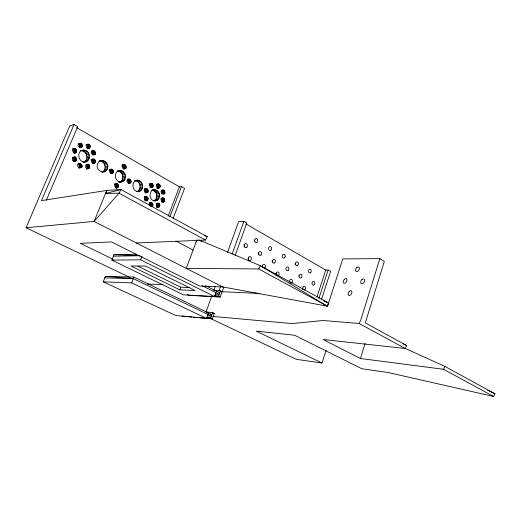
<?xml version="1.0" encoding="UTF-8"?>
<svg xmlns="http://www.w3.org/2000/svg" width="521" height="521" viewBox="0 0 521 521"><rect width="100%" height="100%" fill="white"/><g stroke="black" fill="none" stroke-linecap="round" stroke-linejoin="round"><path stroke-width="0.78" d="M101.875 172.301C107.528 170.198 105.255 160.748 99.368 161.028M107.717 167.534C109.351 160.774 98.156 157.427 97.264 164.981C95.617 171.754 106.838 175.095 107.717 167.534L105.144 168.062M113.057 172.744L110.465 173.239L110.752 171.142L109.723 169.885L112.315 169.371C117.316 177.733 103.425 170.334 112.315 169.371M115.03 183.867C117.14 182.682 119.478 185.352 118.059 187.234L115.447 187.651L115.74 185.561L114.229 184.128M122.285 181.679L119.667 182.122C125.131 180.019 123.008 170.758 117.232 171.025C126.877 167.176 128.707 184.082 118.339 182.05M125.763 168.185L123.125 168.7L123.412 166.629L122.402 165.378L125.033 164.844C129.944 173.128 116.32 165.776 125.033 164.844M130.66 182.545L128.016 182.982L128.296 180.911L127.293 179.68L129.944 179.224C134.815 187.423 121.295 180.246 129.944 179.224M139.635 191.285L136.958 191.669C142.246 189.566 140.266 180.487 134.594 180.748C142.949 176.769 146.219 192.229 137.036 191.754M144.643 196.775C146.733 195.655 149.013 198.195 147.638 200.071L144.936 200.409L145.216 198.364L144.239 197.166M147.782 192.073L145.079 192.451L145.352 190.412L144.376 189.201L147.078 188.804C151.826 196.84 138.658 189.885 147.078 188.804M152.757 205.626L150.035 205.932L150.061 204.349L149.097 203.157L151.813 202.838C153.233 203.607 153.291 206.023 151.748 206.687M152.835 186.844L150.12 187.254L150.504 185.75L149.833 184.317L152.549 183.9C155.31 192.9 144.154 182.448 152.549 183.9M153.773 200.95C158.358 199.022 157.472 191.428 152.738 190.302L155.466 189.918C161.458 191.148 160.527 201.959 154.008 200.806C147.964 199.608 148.908 188.7 155.466 189.918M159.459 206.57L156.723 206.87L156.99 204.844L156.033 203.659L158.768 203.346C161.002 204.642 159.406 208.153 156.88 207.43M159.784 187.449L157.049 187.847L157.316 185.828L156.365 184.629L159.1 184.213C161.328 185.541 159.732 188.98 157.205 188.335M161.334 202.018L162.038 200.709L161.386 198.761L164.141 198.416C166.857 207.293 155.89 197.088 164.141 198.416M164.558 193.447L161.803 193.812L162.07 191.8L161.126 190.608L163.874 190.224C168.498 198.136 155.681 191.305 163.874 190.224M76.112 160.742C67.072 163.268 77.232 150.849 76.112 160.742L73.65 161.321L73.962 159.166L72.347 157.655M76.268 152.275L73.806 152.894L74.112 150.745L72.504 149.221L74.965 148.576C77.603 149.221 77.023 153.461 74.177 153.187M78.704 168.179C80.175 167.111 79.524 164.558 77.798 164.167L80.28 163.614C87.352 170.634 71.644 167.117 80.28 163.614M81.947 146.915L79.466 147.567L79.772 145.424L78.176 143.9L80.651 143.229C87.717 150.348 72.022 146.616 80.651 143.229M83.555 162.194C89.41 160.09 86.981 150.439 80.983 150.732C90.133 146.694 93.116 163.066 82.806 162.305M89.371 168.029C80.508 170.575 90.472 158.247 89.371 168.029L86.857 168.563L87.163 166.427L85.581 164.942M89.736 147.795L87.228 148.439L87.528 146.31L86.46 145.007L88.967 144.343C91.338 145.678 89.82 149.306 87.124 148.804M94.933 162.656L92.399 163.216L92.699 161.093L91.637 159.804L94.164 159.231C96.287 160.338 95.33 163.855 92.829 163.542M95.082 154.314L92.549 154.913L92.849 152.796L91.286 151.298L93.813 150.673C100.742 157.681 85.353 154.073 93.813 150.673M405.169 348.386L444.947 366.452L494.95 393.785L493.641 396.474L443.553 369.291L360.447 358.507L365.104 343.346M360.447 358.507L323.059 339.51L405.214 348.484L406.68 345.527L365.306 322.909L384.322 261.412L379.855 258.631L360.662 320.369L359.112 323.463L322.909 320.506L292.092 323.58L212.75 316.423M210.562 318.487L296.254 359.321L322.004 363.02L326.139 350.034M327.65 305.807L342.785 258.904L379.855 258.631M321.555 299.288L330.601 271.48L328.152 270.06L325.768 270.041L245.899 223.945M316.944 297.042L325.768 270.041M318.917 298.37L328.152 270.06M218.976 290.783L220.35 286.967M232.125 254.15L243.906 221.327L246.772 222.981L235.056 255.739M193.271 317.061L212.353 318.865L214.313 313.388L212.633 312.58L210.666 318.064L206.7 317.693M187.313 294.534L188.928 295.322L220.149 297.074L222.083 291.675L220.422 290.842L218.488 296.247L214.489 296.026M221.972 292.294L223.88 286.967M206.082 311.871L211.865 295.824M213.792 290.477L215.173 286.654M227.573 252.268L238.592 221.699L243.906 221.327M210.328 314.326L211.923 314.567L133.943 277.094L105.398 276.358L103.236 281.815L175.72 315.518L206.563 318.442L208.543 312.939L206.954 312.808M136.437 254.255L114.001 254.697L111.859 260.083L183.379 294.814L214.437 296.547L216.391 291.122M196.847 239.94L186.264 268.387L258.676 268.94L327.201 306.133L328.725 303.092L260.318 265.703L198.983 239.894M179.778 289.832L195.134 290.555L145.554 266.049L130.966 265.997L179.778 289.832L180.748 287.208L189.651 287.585M169.905 216.782L181.497 186.564L184.59 188.355L173.057 218.52M168.14 216.208L179.413 186.863L181.497 186.564M103.236 281.815L131.696 282.89L133.943 277.094M111.859 260.083L140.631 259.836L141.972 256.384M136.398 242.981L205.482 240.07L207.215 236.684L120.931 189.527L106.746 190.445L94.112 221.432L26.05 227.749L69.749 125.88L74.021 124.526L77.707 126.649L46.304 200.344M74.021 124.526L41.478 200.618L106.746 190.445M443.553 369.291L444.947 366.452M258.676 268.94L260.318 265.703L327.201 306.133L222.675 286.941L199.751 286.055L111.481 241.9L80.358 243.353L113.044 259.263M196.039 242.102L197.127 239.973M205.482 240.07L119.049 193.154L105.489 193.512L107.072 190.471M145.997 196.593C142.604 197.042 145.281 202.799 147.638 200.071M116.333 183.653C112.77 184.082 115.603 190.022 118.059 187.234M304.648 290.093L304.967 289.845A1.921 1.465 -88.1 0 0 305.547 288.113L305.286 287.214A1.81 1.381 -88.1 0 0 303.997 286.504L303.313 286.882M284.551 257.758L283.841 258.123A1.843 1.439 89.3 0 1 282.499 257.367L282.226 256.443A1.954 1.524 89.3 0 1 282.825 254.684L283.541 254.326A1.843 1.439 89.3 0 1 284.883 255.088L285.15 256.006M264.486 268.152L264.831 267.905A1.993 1.583 -89.8 0 0 265.456 266.114L265.176 265.176A1.876 1.491 -89.8 0 0 263.782 264.414L263.046 264.792A1.993 1.583 -89.8 0 0 262.421 266.583L262.701 267.52M248.888 257.022L249.644 256.645A1.902 1.53 89.5 0 1 251.07 257.426L251.363 258.377A2.019 1.622 89.5 0 1 250.725 260.187L249.969 260.565A1.902 1.53 89.5 0 1 248.537 259.784L248.243 258.833M83.471 150.1C75.415 150.641 78.651 164.108 86.056 161.627M277.81 275.772L278.533 275.394A1.967 1.543 -89.2 0 0 279.139 273.616L278.859 272.698A1.85 1.452 -89.2 0 0 277.504 271.955L276.788 272.327A1.967 1.543 -89.2 0 0 276.176 274.105L276.456 275.029M255.993 238.651L255.244 239.015A2.006 1.602 87.8 0 0 254.613 240.806L254.899 241.751A1.889 1.511 87.8 0 0 256.312 242.552L257.061 242.187A2.006 1.602 87.8 0 0 257.693 240.402L257.407 239.452M78.261 143.672L80.117 143.171M78.684 144.109L81.165 143.438M79.14 144.447L81.628 143.783M79.511 144.897L81.999 144.232M79.772 145.424L82.253 144.76M79.895 145.991L82.383 145.333M86.675 144.408L88.967 144.343M85.952 144.799L88.459 144.135M79.889 146.564L82.37 145.906M72.582 148.999L74.965 148.576M79.739 147.098L82.227 146.447M86.909 145.339L89.423 144.682M73.025 149.429L75.486 148.785M87.274 145.789L89.788 145.131M79.7 147.762L81.563 147.28M73.481 149.768L75.949 149.13M87.528 146.31L90.042 145.659M73.858 150.217L76.32 149.579M87.652 146.87L90.166 146.225M74.112 150.745L76.58 150.107M87.645 147.443L90.159 146.792M105.489 193.512L120.931 189.527L119.049 193.154L94.112 221.432L222.675 286.941M74.242 151.311L76.711 150.68M87.495 147.977L90.009 147.332M74.236 151.885L76.698 151.259M87.476 148.635L89.358 148.159M80.846 150.66L82.09 150.348M74.086 152.425L76.548 151.8M82.396 150.888L84.89 150.256M74.034 153.102L75.884 152.64M83.757 151.429L86.258 150.803M84.962 152.327L87.469 151.702M91.396 151.083L93.292 150.615M91.787 151.5L94.321 150.882M92.237 151.832L94.77 151.214M85.939 153.506L88.446 152.894M92.601 152.275L95.128 151.657M72.426 157.446L74.269 157.003M72.966 157.505L74.809 157.055M92.849 152.796L95.382 152.178M72.868 157.856L75.33 157.264M86.616 154.893L89.13 154.288M92.979 153.356L95.512 152.744M73.324 158.195L75.792 157.596M92.966 153.923L95.499 153.311M73.702 158.638L76.164 158.045M92.823 154.457L95.356 153.851M73.962 159.166L76.424 158.573M86.955 156.398L89.462 155.805M93.441 154.978L94.705 154.678M74.086 159.732L76.554 159.146M74.08 160.305L76.541 159.726M73.93 160.846L76.392 160.273M86.929 157.915L89.436 157.329M73.878 161.543L75.727 161.113M73.5 161.738L75.252 161.354M158.768 203.346C155.909 202.011 155.291 207.456 158.247 207.28M86.538 159.341L89.045 158.762M151.813 202.838C150.263 201.953 148.726 203.932 149.371 205.391M85.809 160.585L88.316 160.012M91.247 159.406L94.164 159.231M91.136 159.608L93.663 159.029M84.793 161.556L87.3 160.989M92.087 160.136L94.614 159.563M92.451 160.572L94.978 160.006M77.883 163.978L79.746 163.555M78.313 164.369L80.794 163.809M92.699 161.093L95.232 160.527M78.769 164.701L81.25 164.148M92.823 161.653L95.356 161.087M79.14 165.144L81.621 164.59M92.816 162.22L95.35 161.653M99.309 160.996L101.927 160.461M79.4 165.665L81.882 165.118M92.673 162.754L95.2 162.194M100.742 161.171L103.301 160.605M86.31 164.616L87.561 164.336M79.524 166.232L82.012 165.685M86.212 164.805L88.088 164.389M93.292 163.301L94.555 163.021M86.089 165.137L88.596 164.59M102.064 161.692L104.63 161.132M79.518 166.805L81.999 166.258M86.545 165.47L89.052 164.923M79.368 167.339L81.849 166.805M86.909 165.906L89.417 165.365M79.088 167.814L81.576 167.274M103.236 162.565L105.802 162.011M159.1 184.213C156.228 182.832 155.629 188.283 158.573 188.14M79.329 168.049L81.191 167.645M87.163 166.427L89.671 165.886M87.287 166.987L89.801 166.453M104.18 163.724L106.753 163.171M87.274 167.56L89.788 167.02M87.131 168.094L89.645 167.56M86.479 168.928L88.987 168.4M104.845 165.085L107.417 164.545M86.642 169.038L88.524 168.641M137.264 180.305C130.686 180.904 131.976 191.956 138.378 191.559M105.17 166.564L107.743 166.03M122.083 165.001L124.057 164.603M121.927 165.183L124.552 164.656M122.826 165.698L125.463 165.17M104.767 169.468L107.339 168.954M123.171 166.127L125.808 165.6M123.412 166.629L126.049 166.101M110.022 169.384L111.312 169.13M104.057 170.699L106.629 170.191M109.879 169.566L111.82 169.182M123.529 167.176L126.167 166.655M110.159 170.204L112.751 169.696M103.073 171.663L105.639 171.162M123.523 167.729L126.16 167.208M119.85 170.523C113.747 170.999 114.027 180.689 119.648 181.829M102.513 172.177L104.434 171.8M110.511 170.634L113.103 170.126M123.386 168.25L126.017 167.729M110.752 171.142L113.35 170.641M123.425 168.928L125.398 168.543M123.646 169.038L124.962 168.778M110.875 171.696L113.467 171.194M110.862 172.256L113.461 171.754M118.567 171.155L121.191 170.654M110.726 172.783L113.317 172.282M119.85 171.663L122.474 171.168M110.745 173.48L112.686 173.109M94.093 163.262C91.351 164.18 90.172 159.192 93.135 158.977M110.452 173.695L112.243 173.35M120.989 172.516L123.62 172.021M121.914 173.649L124.539 173.161M122.552 174.984L125.183 174.509M122.871 176.443L125.502 175.968M88.896 148.394C86.141 149.286 84.93 144.278 87.932 144.076M75.408 152.881C72.601 153.806 71.357 148.719 74.425 148.518M122.845 177.915L125.476 177.453M122.474 179.309L125.105 178.853M127.17 179.322L128.974 178.996M127.482 179.38L129.469 179.042M121.79 180.526L124.421 180.077M127.717 179.992L130.367 179.543M120.833 181.484L123.457 181.041M128.062 180.416L130.706 179.966M128.296 180.911L130.947 180.468M128.413 181.458L131.064 181.015M114.88 184.024L116.834 183.698M128.407 182.005L131.058 181.569M114.718 184.317L117.323 183.88M135.896 180.865L138.566 180.422M115.148 184.629L117.753 184.2M128.27 182.526L130.921 182.09M137.14 181.354L139.817 180.917M115.493 185.053L118.104 184.629M128.322 183.229L130.309 182.904M128.55 183.359L129.872 183.145M115.74 185.561L118.352 185.131M138.247 182.181L140.93 181.751M115.857 186.108L118.469 185.684M115.851 186.661L118.462 186.244M139.14 183.294L141.829 182.864M115.708 187.189L118.319 186.772M115.74 187.912L117.694 187.599M115.949 188.048L117.251 187.847M139.765 184.61L142.454 184.187M149.651 183.724L151.683 183.405M150.107 183.906L152.145 183.587M140.077 186.043L142.761 185.626M150.165 184.727L152.881 184.31M150.393 185.222L153.109 184.805M156.346 184.297L158.176 183.985M156.593 184.343L158.644 184.03M150.504 185.75L153.226 185.339M140.051 187.495L142.734 187.091M156.762 184.929L159.504 184.519M150.497 186.29L153.22 185.88M157.088 185.339L159.83 184.929M150.367 186.805L153.083 186.394M157.316 185.828L160.058 185.417M139.693 188.876L142.376 188.472M157.427 186.355L160.168 185.951M150.458 187.501L152.497 187.202M150.041 187.736L152.073 187.436M144.786 188.784L146.134 188.582M157.42 186.896L160.162 186.492M144.591 188.921L146.616 188.622M139.022 190.08L141.712 189.683M157.29 187.404L160.032 187M144.786 189.507L147.489 189.11M157.394 188.101L159.446 187.801M145.118 189.918L147.821 189.527M138.091 191.031L140.774 190.64M156.984 188.335L159.035 188.035M145.352 190.412L148.055 190.022M145.463 190.946L148.172 190.556M152.158 190.1L154.196 189.807M151.604 190.276L152.966 190.08M145.457 191.487L148.159 191.103M145.326 192.002L148.029 191.617M153.949 190.777L156.678 190.393M161.582 190.198L162.956 190.009M162.051 190.237L163.425 190.048M145.405 192.711L147.43 192.431M144.988 192.952L147.013 192.672M155.03 191.585L157.759 191.207M161.523 190.907L164.271 190.53M161.849 191.318L164.597 190.933M162.07 191.8L164.825 191.422M155.896 192.672L158.631 192.301M162.181 192.327L164.936 191.949M162.174 192.861L164.929 192.49M156.502 193.968L159.244 193.597M162.044 193.369L164.799 192.998M162.155 194.072L164.219 193.799M144.454 196.899L146.479 196.632M156.808 195.382L159.543 195.017M144.916 197.075L146.942 196.808M144.649 197.466L147.352 197.114M144.981 197.876L147.684 197.531M156.782 196.814L159.517 196.463M145.216 198.364L147.918 198.019M145.326 198.898L148.029 198.553M145.32 199.445L148.023 199.1M156.43 198.169L159.172 197.824M145.183 199.96L147.886 199.621M161.445 198.078L162.819 197.908M161.914 198.117L163.288 197.941M160.989 198.462L163.737 198.117M155.786 199.367L158.521 199.029M145.268 200.683L147.293 200.435M145.522 200.845L146.87 200.676M161.712 199.165L164.467 198.827M154.88 200.311L157.609 199.979M161.94 199.647L164.688 199.309M154.457 200.865L156.502 200.618M162.051 200.175L164.799 199.836M162.038 200.709L164.792 200.377M161.907 201.217L164.662 200.885M149.52 202.786L150.875 202.623M149.996 202.819L151.351 202.662M161.666 201.66L164.421 201.334M162.018 201.933L164.082 201.692M149.501 203.457L152.223 203.138M162.298 202.089L163.672 201.933M149.833 203.861L152.549 203.548M156.476 203.294L157.843 203.138M156.267 203.411L158.319 203.17M150.061 204.349L152.783 204.037M156.437 203.958L159.179 203.646M150.178 204.883L152.894 204.571M156.762 204.362L159.504 204.05M150.165 205.424L152.887 205.111M156.99 204.844L159.732 204.538M157.108 205.372L159.843 205.066M151.149 206.231L152.51 206.082M150.803 206.596L152.165 206.44M157.095 205.912L159.836 205.606M156.964 206.42L159.706 206.121M157.068 207.156L159.12 206.928M157.335 207.319L158.703 207.176M113.409 256.176L139.836 255.733M104.806 277.856L133.324 278.683L211.383 316.071L207.41 315.713M114.001 254.697L139.817 255.609M147.235 284.023L162.975 284.629M214.821 290.588L220.422 290.842M221.933 291.701L259.041 293.44M215.193 294.078L219.191 294.287L202.141 285.736M105.398 276.358L133.324 278.683M206.27 312.046L212.633 312.58M212.718 313.258L214.313 313.388M182.142 316.006L186.121 316.384M187.71 316.534L191.682 316.911M214.476 295.778L218.488 296.247L220.149 297.074M206.687 317.432L210.666 318.064L212.353 318.865M493.641 396.474L387.982 372.495L361.776 368.731L294.599 335.244L256.195 331.109L322.004 363.02M204.206 235.459L207.215 236.684M324.251 301.164L328.725 303.092L323.58 300.695M402.993 343.873L406.68 345.527M325.736 305.443L327.201 306.133M131.696 282.89L206.563 318.442M487.63 390.294L494.95 393.785M26.05 227.749L130.107 277.556M137.844 266.14L180.748 287.208M140.631 259.836L214.437 296.547M205.574 285.677L219.719 292.795M175.929 241.041L193.063 250.1M199.634 240.428L201.783 241.588M359.112 323.463L405.214 348.484M76.58 127.625L179.413 186.863M244.056 244.525L244.349 245.476A2.012 1.635 88.2 0 1 244.004 246.921M258.214 252.418L258.494 253.356A1.986 1.589 89 0 1 258.37 254.352M302.994 289.52L302.734 288.621M248.198 257.908L248.289 258.403A2.006 1.622 89.5 0 1 248.165 259.412M254.515 240.025L254.606 240.52A1.999 1.602 87.8 0 1 254.482 241.516M275.922 273.089L276.013 273.571A1.954 1.543 -89.2 0 1 275.889 274.554M272.196 260.552L272.288 261.034A1.96 1.55 89.7 0 1 272.17 262.017M295.127 263.046L295.212 263.522A1.921 1.485 90 0 1 295.094 264.486M289.709 281.933L289.617 281.457A1.941 1.504 -88.6 0 1 290.217 279.699L290.913 279.321A1.83 1.42 -88.6 0 1 292.235 280.051L292.502 280.956A1.941 1.504 -88.6 0 1 291.916 282.708L291.213 283.085A1.83 1.42 -88.6 0 1 290.835 283.092M248.256 258.859A1.902 1.53 89.5 0 1 248.856 257.153M302.623 288.562A1.921 1.465 -88.1 0 1 303.202 286.824M256.019 238.644A2.006 1.602 87.8 0 1 257.517 239.491M285.261 256.072A1.954 1.524 89.3 0 1 284.661 257.823M290.151 282.714A1.83 1.42 -88.6 0 1 289.891 282.362M298.8 275.804A1.915 1.478 -89.1 0 1 298.793 276.293M262.356 266.101A1.98 1.583 -89.8 0 1 262.343 266.609M344.453 279.256L344.029 279.738A2.598 1.654 -59.7 0 0 343.274 282.082L343.626 282.955A2.449 1.556 -59.7 0 0 345.332 283.001L346.237 282.154A2.598 1.648 -59.7 0 0 346.986 279.803L346.634 278.93A2.449 1.556 -59.7 0 0 344.928 278.891L344.453 279.256M356.82 267.625L356.39 268.107A2.625 1.68 -58.7 0 0 355.641 270.464L356.006 271.337A2.475 1.583 -58.7 0 0 357.758 271.35L358.676 270.49A2.625 1.674 -58.7 0 0 359.425 268.126L359.054 267.26A2.475 1.583 -58.7 0 0 357.302 267.247L356.82 267.625M349.291 291.35L348.862 291.832A2.644 1.706 -60.2 0 0 348.1 294.222L348.458 295.127A2.488 1.609 -60.2 0 0 350.21 295.205L351.128 294.352A2.644 1.706 -60.2 0 0 351.883 291.949L351.525 291.044A2.488 1.609 -60.2 0 0 349.773 290.978L349.291 291.35M361.9 279.627L361.463 280.116A2.664 1.732 -59.1 0 0 360.708 282.519L361.079 283.417A2.514 1.635 -59.1 0 0 362.877 283.47L363.808 282.603A2.664 1.732 -59.1 0 0 364.57 280.187L364.186 279.289A2.514 1.635 -59.1 0 0 362.395 279.256L361.9 279.627M314.215 284.733L313.544 285.104A1.791 1.361 -88.6 0 1 312.274 284.394L312.014 283.509A1.902 1.439 -88.6 0 1 312.587 281.783L313.258 281.418A1.791 1.361 -88.6 0 1 314.528 282.121L314.782 283.014A1.902 1.439 -88.6 0 1 314.215 284.733M310.698 272.568L310.021 272.932A1.797 1.368 -89.5 0 1 308.745 272.209L308.484 271.317A1.908 1.452 -89.5 0 1 309.057 269.591L309.735 269.233A1.797 1.368 -89.5 0 1 311.011 269.956L311.271 270.848A1.908 1.452 -89.5 0 1 310.698 272.568M301.392 277.595L300.702 277.967A1.81 1.394 -89.1 0 1 299.399 277.244L299.139 276.338A1.921 1.478 -89.1 0 1 299.718 274.6L300.409 274.228A1.81 1.394 -89.1 0 1 301.711 274.958L301.972 275.856A1.921 1.478 -89.1 0 1 301.392 277.595M288.243 270.275L287.54 270.646A1.837 1.426 -89.6 0 1 286.205 269.904L285.938 268.992A1.947 1.517 -89.6 0 1 286.53 267.234L287.24 266.869A1.837 1.426 -89.6 0 1 288.569 267.612L288.842 268.523A1.947 1.517 -89.6 0 1 288.243 270.275M297.791 265.254L297.094 265.619A1.817 1.4 90 0 1 295.785 264.876L295.518 263.971A1.928 1.491 90 0 1 296.104 262.232L296.801 261.868A1.817 1.4 90 0 1 298.11 262.617L298.37 263.522A1.928 1.491 90 0 1 297.791 265.254M274.795 262.792L274.072 263.164A1.856 1.465 89.7 0 1 272.704 262.402L272.431 261.477A1.973 1.556 89.7 0 1 273.043 259.699L273.766 259.334A1.856 1.465 89.7 0 1 275.134 260.096L275.407 261.021A1.973 1.556 89.7 0 1 274.795 262.792M271.011 250.093L270.282 250.451A1.869 1.472 88.6 0 1 268.901 249.676L268.628 248.738A1.98 1.563 88.6 0 1 269.24 246.967L269.969 246.602A1.863 1.472 88.6 0 1 271.35 247.39L271.623 248.322A1.98 1.563 88.6 0 1 271.011 250.093M260.962 255.095L259.419 255.303L258.533 253.74A1.999 1.596 89 0 1 259.158 251.949L259.901 251.578A1.882 1.504 89 0 1 261.301 252.359L261.588 253.304A1.999 1.596 89 0 1 260.962 255.088M246.765 247.188L246.003 247.56A1.908 1.543 88.2 0 1 244.564 246.759L244.271 245.801A2.025 1.635 88.2 0 1 244.916 243.991L245.678 243.626A1.908 1.543 88.2 0 1 247.117 244.427L247.403 245.384A2.025 1.635 88.2 0 1 246.765 247.188"/></g></svg>
